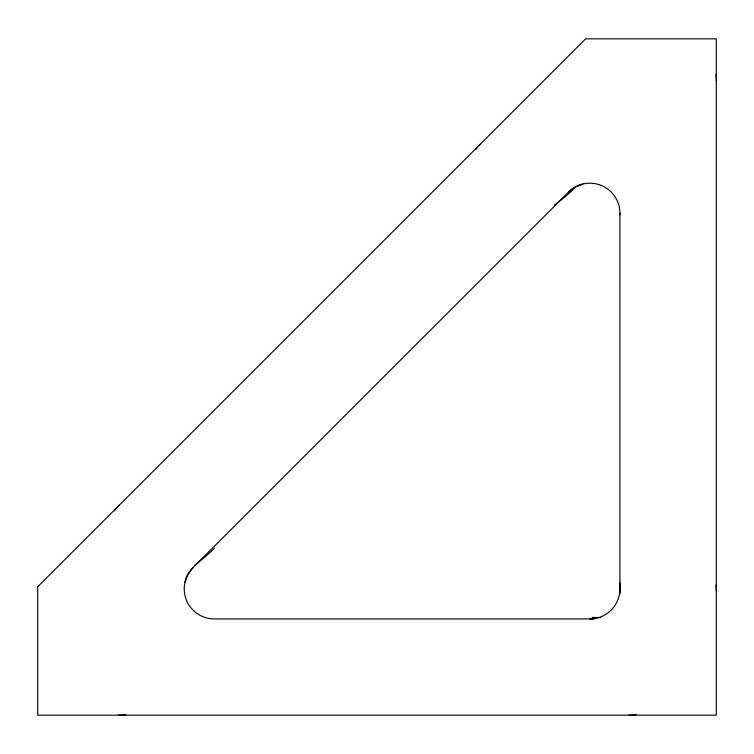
<?xml version="1.0" encoding="UTF-8"?>
<svg xmlns="http://www.w3.org/2000/svg" width="754" height="754" viewBox="0 0 754 754"><rect width="100%" height="100%" fill="white"/><g stroke="black" fill="none" stroke-linecap="round" stroke-linejoin="round"><path stroke-width="1.13" d="M620.042 593.869L620.042 582.965M619.892 214.664L619.92 213.288M184.975 582.211L187.944 574.341L192.873 567.724L191.459 569.289M185.522 580.128L185.738 579.411M186.021 578.629L186.342 577.743M186.738 576.819L187.19 575.83M188.312 573.728L188.971 572.625M568.657 191.94L192.374 568.243A30.075 30.075 0 0 0 214.306 618.911L593.888 618.911M569.129 191.507L570.231 190.498M582.927 184.023L574.548 187.397L568.582 192.016A30.075 30.075 0 0 1 619.92 212.345L619.939 588.836A30.075 30.075 0 0 1 589.854 618.911L592.258 618.911M571.353 189.574L572.484 188.745M573.596 187.991L574.699 187.312M577.828 185.72L578.78 185.333M579.656 184.994L580.476 184.721M591.438 618.911L591.098 618.911M715.932 74.561A26.173 2.658 -84.1 0 1 716.291 80.659M715.932 585.019A26.173 2.658 -84.1 0 1 716.291 591.117M575.33 187.369A26.173 2.658 -39.1 0 1 554.567 205.088M475.774 149.546A26.173 2.658 -39.1 0 1 480.326 144.165M214.4 548.299A26.173 2.658 -39.1 0 1 194.881 565.066M114.721 510.788A26.173 2.658 -39.1 0 1 119.396 505.095M125.767 714.443A26.173 2.658 5.9 0 1 118.435 715.16M636.206 714.443A26.173 2.658 5.9 0 1 628.874 715.16M592.248 617.432A26.173 2.658 5.9 0 1 600.335 617.696M37.7 586.772L37.7 715.169L716.3 715.169L716.3 38.831L585.651 38.831L37.7 586.772"/></g></svg>
